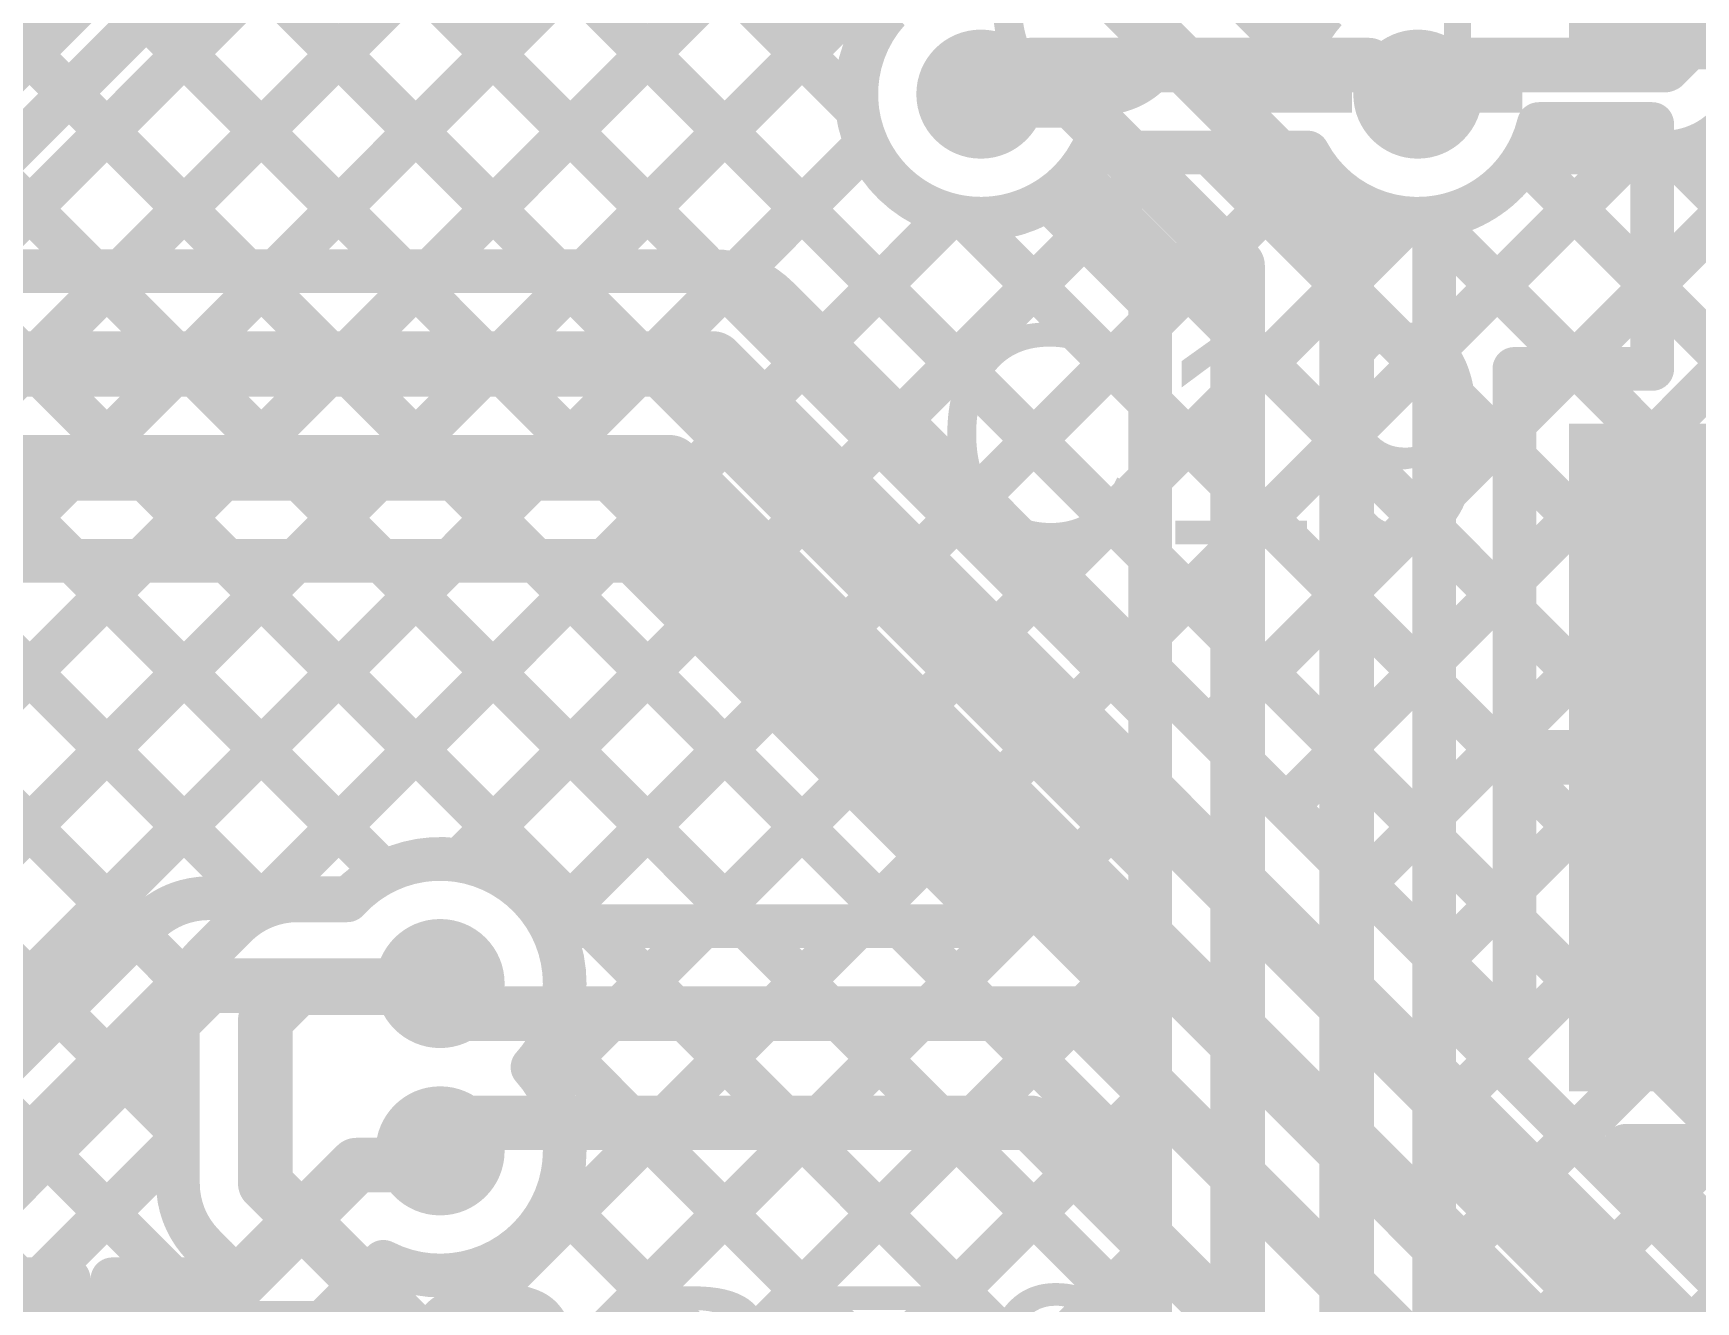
# Model space of a CAD drawing. Header units: millimetres. Extents: x -0.64 to 2.98, y -0.65 to 2.86.
# Drawn here: x 0.1625 to 0.4669, y 1.9344 to 2.1665 of the extents above; entities that cross this region are included whole.
import ezdxf

# ---------------------------------------------------------------- set-up
doc = ezdxf.new("R2010")
doc.units = ezdxf.units.MM
doc.header["$MEASUREMENT"] = 0
for name, color, linetype in [('BottomLayer', 5, 'Continuous'), ('BottomSolder', 6, 'Continuous'), ('Mechanical2', 216, 'Continuous'), ('TopLayer', 1, 'Continuous'), ('TopOverlay', 2, 'Continuous'), ('TopPaste', 8, 'Continuous'), ('TopSolder', 216, 'Continuous'), ('ViaHoleLayer', 16, 'Continuous')]:
    doc.layers.add(name, color=color, linetype=linetype)
doc.styles.add('Arial', font='', dxfattribs={"height": 0.2})
doc.styles.get('Arial').set_extended_font_data('Arial')

# ---------------------------------------------------------------- blocks, each defined once
blk = doc.blocks.new('SOLDER_BRIDGE_144')
at = {"layer": 'TopLayer'}
for points in [[(-0.045, -0.0175), (-0.045, 0.0175), (-0.015, 0.0175), (-0.015, -0.0175)], [(0.015, -0.0175), (0.015, 0.0175), (0.045, 0.0175), (0.045, -0.0175)]]:
    blk.add_hatch(color=1, dxfattribs=at).paths.add_polyline_path(points)
at = {"layer": 'TopPaste'}
for points in [[(-0.045, -0.0175), (-0.045, 0.0175), (-0.015, 0.0175), (-0.015, -0.0175)], [(0.015, -0.0175), (0.015, 0.0175), (0.045, 0.0175), (0.045, -0.0175)]]:
    blk.add_hatch(color=8, dxfattribs=at).paths.add_polyline_path(points)
at = {"layer": 'TopSolder'}
for points in [[(-0.049, -0.0215), (-0.049, 0.0215), (-0.011, 0.0215), (-0.011, -0.0215)], [(0.011, -0.0215), (0.011, 0.0215), (0.049, 0.0215), (0.049, -0.0215)]]:
    blk.add_hatch(color=216, dxfattribs=at).paths.add_polyline_path(points)
at = {"layer": 'TopOverlay', "const_width": 0.005}
for points in [[(-0.05, -0.022), (-0.05, 0.022)], [(-0.05, 0.022), (0.05, 0.022)], [(0.05, -0.022), (0.05, 0.022)], [(-0.05, -0.022), (0.05, -0.022)]]:
    blk.add_lwpolyline(points, dxfattribs=at)
at = {"layer": 'TopOverlay', "const_width": 0.0025}
for points in [[(-0.05125, 0.022, 1), (-0.04875, 0.022, 1)], [(-0.05125, 0.022, 1), (-0.04875, 0.022, 1)], [(0.04875, 0.022, 1), (0.05125, 0.022, 1)], [(0.04875, 0.022, 1), (0.05125, 0.022, 1)], [(-0.05125, -0.022, 1), (-0.04875, -0.022, 1)], [(-0.05125, -0.022, 1), (-0.04875, -0.022, 1)], [(0.04875, -0.022, 1), (0.05125, -0.022, 1)], [(0.04875, -0.022, 1), (0.05125, -0.022, 1)]]:
    blk.add_lwpolyline(points, format="xyb", close=True, dxfattribs=at)
blk = doc.blocks.new('CASE_D_265')
at = {"layer": 'TopLayer'}
blk.add_hatch(color=1, dxfattribs=at).paths.add_polyline_path([(0.07283, 0.05709), (0.16732, 0.05709), (0.16732, -0.05709), (0.07283, -0.05709)])
at = {"layer": 'TopPaste'}
blk.add_hatch(color=8, dxfattribs=at).paths.add_polyline_path([(0.07283, 0.05709), (0.16732, 0.05709), (0.16732, -0.05709), (0.07283, -0.05709)])
at = {"layer": 'TopSolder'}
blk.add_hatch(color=216, dxfattribs=at).paths.add_polyline_path([(0.06883, 0.06109), (0.17132, 0.06109), (0.17132, -0.06109), (0.06883, -0.06109)])
blk = doc.blocks.new('CASE_D_360')
at = {"layer": 'TopLayer'}
blk.add_hatch(color=1, dxfattribs=at).paths.add_polyline_path([(0.07283, 0.05709), (0.16732, 0.05709), (0.16732, -0.05709), (0.07283, -0.05709)])
at = {"layer": 'TopPaste'}
blk.add_hatch(color=8, dxfattribs=at).paths.add_polyline_path([(0.07283, 0.05709), (0.16732, 0.05709), (0.16732, -0.05709), (0.07283, -0.05709)])
at = {"layer": 'TopSolder'}
blk.add_hatch(color=216, dxfattribs=at).paths.add_polyline_path([(0.06883, 0.06109), (0.17132, 0.06109), (0.17132, -0.06109), (0.06883, -0.06109)])

msp = doc.modelspace()

# ---------------------------------------------------------------- hatches: boundary and pattern name
at = {"layer": 'BottomLayer'}
h = msp.add_hatch(color=5, dxfattribs=at)
edge = h.paths.add_edge_path()
edge.add_arc((0.336, 2.15538), 0.01181, 0, 360)
h = msp.add_hatch(color=5, dxfattribs=at)
edge = h.paths.add_edge_path()
edge.add_arc((0.416, 2.15538), 0.01181, 0, 360)
h = msp.add_hatch(color=5, dxfattribs=at)
edge = h.paths.add_edge_path()
edge.add_arc((0.237, 1.99262), 0.01181, 0, 360)
h = msp.add_hatch(color=5, dxfattribs=at)
edge = h.paths.add_edge_path()
edge.add_arc((0.237, 1.962), 0.01181, 0, 360)
at = {"layer": 'BottomSolder'}
h = msp.add_hatch(color=6, dxfattribs=at)
edge = h.paths.add_edge_path()
edge.add_arc((0.336, 2.15538), 0.00791, 0, 360)
h = msp.add_hatch(color=6, dxfattribs=at)
edge = h.paths.add_edge_path()
edge.add_arc((0.416, 2.15538), 0.00791, 0, 360)
h = msp.add_hatch(color=6, dxfattribs=at)
edge = h.paths.add_edge_path()
edge.add_arc((0.237, 1.99262), 0.00791, 0, 360)
h = msp.add_hatch(color=6, dxfattribs=at)
edge = h.paths.add_edge_path()
edge.add_arc((0.237, 1.962), 0.00791, 0, 360)
at = {"layer": 'TopLayer'}
h = msp.add_hatch(color=1, dxfattribs=at)
edge = h.paths.add_edge_path()
edge.add_arc((0.336, 2.15538), 0.01181, 0, 360)
h = msp.add_hatch(color=1, dxfattribs=at)
edge = h.paths.add_edge_path()
edge.add_arc((0.416, 2.15538), 0.01181, 0, 360)
h = msp.add_hatch(color=1, dxfattribs=at)
edge = h.paths.add_edge_path()
edge.add_arc((0.237, 1.99262), 0.01181, 0, 360)
h = msp.add_hatch(color=1, dxfattribs=at)
edge = h.paths.add_edge_path()
edge.add_arc((0.237, 1.962), 0.01181, 0, 360)
at = {"layer": 'TopSolder'}
h = msp.add_hatch(color=216, dxfattribs=at)
edge = h.paths.add_edge_path()
edge.add_arc((0.336, 2.15538), 0.00791, 0, 360)
h = msp.add_hatch(color=216, dxfattribs=at)
edge = h.paths.add_edge_path()
edge.add_arc((0.416, 2.15538), 0.00791, 0, 360)
h = msp.add_hatch(color=216, dxfattribs=at)
edge = h.paths.add_edge_path()
edge.add_arc((0.237, 1.99262), 0.00791, 0, 360)
h = msp.add_hatch(color=216, dxfattribs=at)
edge = h.paths.add_edge_path()
edge.add_arc((0.237, 1.962), 0.00791, 0, 360)
at = {"layer": 'ViaHoleLayer'}
h = msp.add_hatch(color=16, dxfattribs=at)
edge = h.paths.add_edge_path()
edge.add_arc((0.336, 2.15538), 0.00591, 0, 360)
h = msp.add_hatch(color=16, dxfattribs=at)
edge = h.paths.add_edge_path()
edge.add_arc((0.416, 2.15538), 0.00591, 0, 360)
h = msp.add_hatch(color=16, dxfattribs=at)
edge = h.paths.add_edge_path()
edge.add_arc((0.237, 1.99262), 0.00591, 0, 360)
h = msp.add_hatch(color=16, dxfattribs=at)
edge = h.paths.add_edge_path()
edge.add_arc((0.237, 1.962), 0.00591, 0, 360)

# ---------------------------------------------------------------- linework, layer by layer
at = {"layer": 'BottomLayer'}
for points, const_width in [([(0.419, 2.08045), (0.68455, 2.346)], 0.008), ([(0.419, 2.05216), (0.71284, 2.346)], 0.008), ([(-0.00692, 2.01274), (0.2155, 2.23517)], 0.025), ([(-0.0015, 1.97108), (0.26042, 2.233)], 0.008), ([(-0.0015, 1.94279), (0.28871, 2.233)], 0.008), ([(-0.0015, 1.91451), (0.31699, 2.233)], 0.008), ([(-0.0015, 1.88622), (0.34528, 2.233)], 0.008), ([(0.2379, 2.22805), (0.31336, 2.15259)], 0.008), ([(0.00969, 1.99613), (0.2321, 2.21853)], 0.008), ([(0.22562, 2.21205), (0.367, 2.07066)], 0.008), ([(0.21147, 2.19791), (0.367, 2.04238)], 0.008), ([(0.36464, 2.19199), (0.39428, 2.16235)], 0.008), ([(0.419, 2.02388), (0.583, 2.18788)], 0.008), ([(0.19733, 2.18376), (0.367, 2.0141)], 0.008), ([(0.35331, 2.18069), (0.403, 2.131)], 0.01), ([(0.46112, 2.16069), (0.47869, 2.17826)], 0.01), ([(0.02726, 1.8867), (0.31586, 2.1753)], 0.008), ([(0.18319, 2.16962), (0.367, 1.98581)], 0.008), ([(0.39102, 2.16561), (0.39774, 2.17233)], 0.008), ([(0.41969, 2.15538), (0.425, 2.16069)], 0.01), ([(0.425, 2.16069), (0.46112, 2.16069)], 0.01), ([(0.419, 1.9956), (0.583, 2.1596)], 0.008), ([(0.16905, 2.15548), (0.367, 1.95753)], 0.008), ([(0.336, 2.15538), (0.33715, 2.15423)], 0.01), ([(0.33715, 2.15423), (0.35277, 2.15423)], 0.01), ([(0.35277, 2.15423), (0.383, 2.124)], 0.01), ([(0.416, 2.15538), (0.41969, 2.15538)], 0.01), ([(0.0892, 1.92036), (0.3151, 2.14625)], 0.008), ([(0.419, 2.10873), (0.45496, 2.14469)], 0.008), ([(0.43552, 2.14357), (0.583, 1.99609)], 0.008), ([(0.43615, 2.14469), (0.46112, 2.14469)], 0.008), ([(0.46261, 2.14476), (0.583, 2.02437)], 0.008), ([(0.15491, 2.14134), (0.367, 1.92925)], 0.008), ([(0.34824, 2.13613), (0.367, 2.11737)], 0.008), ([(0.20536, 2.00823), (0.3304, 2.13327)], 0.008), ([(0.33321, 2.13274), (0.367, 2.09895)], 0.008), ([(0.403, 1.22928), (0.403, 2.131)], 0.01), ([(0.41898, 2.13182), (0.583, 1.9678)], 0.008), ([(0.419, 1.96731), (0.583, 2.13131)], 0.008), ([(0.419, 1.23591), (0.419, 2.131)], 0.008), ([(0.14077, 2.1272), (0.367, 1.90096)], 0.008), ([(0.24057, 2.01515), (0.35489, 2.12948)], 0.008), ([(0.383, 1.221), (0.383, 2.124)], 0.01), ([(0.367, 1.86708), (0.367, 2.11737)], 0.008), ([(0.12662, 2.11306), (0.2267, 2.01298)], 0.008), ([(0.2571, 2.0034), (0.367, 2.1133)], 0.008), ([(0.419, 2.10352), (0.58371, 1.93881)], 0.008), ([(0.419, 1.93903), (0.583, 2.10303)], 0.008), ([(0.11248, 2.09891), (0.20316, 2.00823)], 0.008), ([(0.09834, 2.08477), (0.18143, 2.00168)], 0.008), ([(0.25624, 1.97426), (0.367, 2.08502)], 0.008), ([(0.419, 2.07523), (0.638, 1.85623)], 0.008), ([(0.419, 1.91074), (0.583, 2.07474)], 0.008), ([(0.0842, 2.07063), (0.16729, 1.98754)], 0.008), ([(0.11366, 1.80339), (0.367, 2.05673)], 0.008), ([(0.419, 2.04695), (0.55625, 1.9097)], 0.008), ([(0.419, 1.88246), (0.583, 2.04646)], 0.008), ([(0.26062, 1.92206), (0.367, 2.02845)], 0.008), ([(0.419, 2.01866), (0.53629, 1.90138)], 0.008), ([(0.19461, 2.00823), (0.22037, 2.00823)], 0.008), ([(0.10159, 1.92184), (0.18328, 2.00353)], 0.008), ([(0.2783, 1.91147), (0.367, 2.00016)], 0.008), ([(0.10169, 1.89931), (0.19461, 1.99223)], 0.01), ([(0.19461, 1.99223), (0.236, 1.99223)], 0.01), ([(0.419, 1.99038), (0.53499, 1.87439)], 0.008), ([(0.25735, 1.98232), (0.367, 1.87268)], 0.008), ([(0.30412, 1.909), (0.367, 1.97188)], 0.008), ([(0.23439, 1.95939), (0.237, 1.962)], 0.01), ([(0.13629, 1.874), (0.22168, 1.95939)], 0.01), ([(0.22168, 1.95939), (0.23439, 1.95939)], 0.01), ([(0.419, 1.9621), (0.55633, 1.82477)], 0.008), ([(0.25809, 1.95331), (0.30239, 1.909)], 0.008), ([(0.14762, 1.8627), (0.22661, 1.94169)], 0.008), ([(0.3287, 1.90529), (0.367, 1.9436)], 0.008), ([(0.24309, 1.94002), (0.26108, 1.92203)], 0.008), ([(0.21987, 1.93495), (0.23951, 1.91531)], 0.008), ([(0.419, 1.93381), (0.53986, 1.81296)], 0.008)]:
    msp.add_lwpolyline(points, dxfattribs=dict(at, const_width=const_width))
for points, const_width in [([(0.18119, 2.16962, 1), (0.18519, 2.16962, 1)], 0.004), ([(0.38902, 2.16561, 1), (0.39302, 2.16561, 1)], 0.004), ([(0.39228, 2.16235, 1), (0.39628, 2.16235, 1)], 0.004), ([(0.39228, 2.16235, 1), (0.39628, 2.16235, 1)], 0.004), ([(0.4225, 2.16069, 1), (0.4275, 2.16069, 1)], 0.005), ([(0.4225, 2.16069, 1), (0.4275, 2.16069, 1)], 0.005), ([(0.45862, 2.16069, 1), (0.46362, 2.16069, 1)], 0.005), ([(0.45862, 2.16069, 1), (0.46362, 2.16069, 1)], 0.005), ([(0.16705, 2.15548, 1), (0.17105, 2.15548, 1)], 0.004), ([(0.3335, 2.15538, 1), (0.3385, 2.15538, 1)], 0.005), ([(0.33465, 2.15423, 1), (0.33965, 2.15423, 1)], 0.005), ([(0.33465, 2.15423, 1), (0.33965, 2.15423, 1)], 0.005), ([(0.35027, 2.15423, 1), (0.35527, 2.15423, 1)], 0.005), ([(0.35027, 2.15423, 1), (0.35527, 2.15423, 1)], 0.005), ([(0.4135, 2.15538, 1), (0.4185, 2.15538, 1)], 0.005), ([(0.41719, 2.15538, 1), (0.42219, 2.15538, 1)], 0.005), ([(0.41719, 2.15538, 1), (0.42219, 2.15538, 1)], 0.005), ([(0.31136, 2.15259, 1), (0.31536, 2.15259, 1)], 0.004), ([(0.3131, 2.14625, 1), (0.3171, 2.14625, 1)], 0.004), ([(0.43352, 2.14357, 1), (0.43752, 2.14357, 1)], 0.004), ([(0.43415, 2.14469, 1), (0.43815, 2.14469, 1)], 0.004), ([(0.43415, 2.14469, 1), (0.43815, 2.14469, 1)], 0.004), ([(0.45296, 2.14469, 1), (0.45696, 2.14469, 1)], 0.004), ([(0.45912, 2.14469, 1), (0.46312, 2.14469, 1)], 0.004), ([(0.45912, 2.14469, 1), (0.46312, 2.14469, 1)], 0.004), ([(0.45912, 2.14469, 1), (0.46312, 2.14469, 1)], 0.004), ([(0.46061, 2.14476, 1), (0.46461, 2.14476, 1)], 0.004), ([(0.34624, 2.13613, 1), (0.35024, 2.13613, 1)], 0.004), ([(0.34624, 2.13613, 1), (0.35024, 2.13613, 1)], 0.004), ([(0.3284, 2.13327, 1), (0.3324, 2.13327, 1)], 0.004), ([(0.33121, 2.13274, 1), (0.33521, 2.13274, 1)], 0.004), ([(0.4005, 2.131, 1), (0.4055, 2.131, 1)], 0.005), ([(0.4005, 2.131, 1), (0.4055, 2.131, 1)], 0.005), ([(0.4169, 2.13275, 1), (0.4209, 2.13275, 1)], 0.004), ([(0.41698, 2.13182, 1), (0.42098, 2.13182, 1)], 0.004), ([(0.417, 2.131, 1), (0.421, 2.131, 1)], 0.004), ([(0.35289, 2.12948, 1), (0.35689, 2.12948, 1)], 0.004), ([(0.3805, 2.124, 1), (0.3855, 2.124, 1)], 0.005), ([(0.3805, 2.124, 1), (0.3855, 2.124, 1)], 0.005), ([(0.365, 2.11737, 1), (0.369, 2.11737, 1)], 0.004), ([(0.365, 2.11737, 1), (0.369, 2.11737, 1)], 0.004), ([(0.365, 2.1133, 1), (0.369, 2.1133, 1)], 0.004), ([(0.417, 2.10873, 1), (0.421, 2.10873, 1)], 0.004), ([(0.417, 2.10352, 1), (0.421, 2.10352, 1)], 0.004), ([(0.365, 2.09895, 1), (0.369, 2.09895, 1)], 0.004), ([(0.365, 2.08502, 1), (0.369, 2.08502, 1)], 0.004), ([(0.417, 2.08045, 1), (0.421, 2.08045, 1)], 0.004), ([(0.417, 2.07523, 1), (0.421, 2.07523, 1)], 0.004), ([(0.365, 2.07066, 1), (0.369, 2.07066, 1)], 0.004), ([(0.365, 2.05673, 1), (0.369, 2.05673, 1)], 0.004), ([(0.417, 2.05216, 1), (0.421, 2.05216, 1)], 0.004), ([(0.417, 2.04695, 1), (0.421, 2.04695, 1)], 0.004), ([(0.365, 2.04238, 1), (0.369, 2.04238, 1)], 0.004), ([(0.365, 2.02845, 1), (0.369, 2.02845, 1)], 0.004), ([(0.417, 2.02388, 1), (0.421, 2.02388, 1)], 0.004), ([(0.417, 2.01866, 1), (0.421, 2.01866, 1)], 0.004), ([(0.23857, 2.01515, 1), (0.24257, 2.01515, 1)], 0.004), ([(0.365, 2.0141, 1), (0.369, 2.0141, 1)], 0.004), ([(0.2247, 2.01298, 1), (0.2287, 2.01298, 1)], 0.004), ([(0.19261, 2.00823, 1), (0.19661, 2.00823, 1)], 0.004), ([(0.19261, 2.00823, 1), (0.19661, 2.00823, 1)], 0.004), ([(0.19261, 2.00823, 1), (0.19661, 2.00823, 1)], 0.004), ([(0.20116, 2.00823, 1), (0.20516, 2.00823, 1)], 0.004), ([(0.20336, 2.00823, 1), (0.20736, 2.00823, 1)], 0.004), ([(0.21837, 2.00823, 1), (0.22237, 2.00823, 1)], 0.004), ([(0.21837, 2.00823, 1), (0.22237, 2.00823, 1)], 0.004), ([(0.18128, 2.00353, 1), (0.18528, 2.00353, 1)], 0.004), ([(0.18128, 2.00353, 1), (0.18528, 2.00353, 1)], 0.004), ([(0.1813, 2.00355, 1), (0.1853, 2.00355, 1)], 0.004), ([(0.2551, 2.0034, 1), (0.2591, 2.0034, 1)], 0.004), ([(0.17943, 2.00168, 1), (0.18343, 2.00168, 1)], 0.004), ([(0.365, 2.00016, 1), (0.369, 2.00016, 1)], 0.004), ([(0.19211, 1.99223, 1), (0.19711, 1.99223, 1)], 0.005), ([(0.19211, 1.99223, 1), (0.19711, 1.99223, 1)], 0.005), ([(0.2335, 1.99223, 1), (0.2385, 1.99223, 1)], 0.005), ([(0.417, 1.9956, 1), (0.421, 1.9956, 1)], 0.004), ([(0.25781, 1.99262, 1), (0.26181, 1.99262, 1)], 0.004), ([(0.25781, 1.99262, 1), (0.26181, 1.99262, 1)], 0.004), ([(0.417, 1.99038, 1), (0.421, 1.99038, 1)], 0.004), ([(0.16529, 1.98754, 1), (0.16929, 1.98754, 1)], 0.004), ([(0.365, 1.98581, 1), (0.369, 1.98581, 1)], 0.004), ([(0.25535, 1.98232, 1), (0.25935, 1.98232, 1)], 0.004), ([(0.25191, 1.97731, 1), (0.25591, 1.97731, 1)], 0.004), ([(0.25191, 1.97731, 1), (0.25591, 1.97731, 1)], 0.004), ([(0.25424, 1.97426, 1), (0.25824, 1.97426, 1)], 0.004), ([(0.365, 1.97188, 1), (0.369, 1.97188, 1)], 0.004), ([(0.417, 1.96731, 1), (0.421, 1.96731, 1)], 0.004), ([(0.2345, 1.962, 1), (0.2395, 1.962, 1)], 0.005), ([(0.21918, 1.95939, 1), (0.22418, 1.95939, 1)], 0.005), ([(0.21918, 1.95939, 1), (0.22418, 1.95939, 1)], 0.005), ([(0.23189, 1.95939, 1), (0.23689, 1.95939, 1)], 0.005), ([(0.23189, 1.95939, 1), (0.23689, 1.95939, 1)], 0.005), ([(0.25781, 1.962, 1), (0.26181, 1.962, 1)], 0.004), ([(0.25781, 1.962, 1), (0.26181, 1.962, 1)], 0.004), ([(0.417, 1.9621, 1), (0.421, 1.9621, 1)], 0.004), ([(0.365, 1.95753, 1), (0.369, 1.95753, 1)], 0.004), ([(0.25609, 1.95331, 1), (0.26009, 1.95331, 1)], 0.004), ([(0.22461, 1.94169, 1), (0.22861, 1.94169, 1)], 0.004), ([(0.22461, 1.94169, 1), (0.22861, 1.94169, 1)], 0.004), ([(0.365, 1.9436, 1), (0.369, 1.9436, 1)], 0.004), ([(0.24109, 1.94002, 1), (0.24509, 1.94002, 1)], 0.004), ([(0.417, 1.93903, 1), (0.421, 1.93903, 1)], 0.004), ([(0.21787, 1.93495, 1), (0.22187, 1.93495, 1)], 0.004), ([(0.417, 1.93381, 1), (0.421, 1.93381, 1)], 0.004)]:
    msp.add_lwpolyline(points, format="xyb", close=True, dxfattribs=dict(at, const_width=const_width))
at = {"layer": 'BottomLayer', "const_width": 0.008}
for points in [[(0.34824, 2.13613, -0.874035), (0.31909, 2.17069)], [(0.39428, 2.16235, -0.106738), (0.39909, 2.17069)], [(0.47244, 2.14939, -0.199231), (0.46112, 2.14469)], [(0.47243, 2.14938, -0.198912), (0.46112, 2.14469)], [(0.43615, 2.14469, -0.243514), (0.4189, 2.13275)], [(0.22037, 2.00823, -0.67965), (0.25981, 1.99262)], [(0.18328, 2.00353, -0.199231), (0.19461, 2.00823)], [(0.1833, 2.00355, -0.198912), (0.19461, 2.00823)], [(0.25981, 1.99262, -0.186064), (0.25391, 1.97731)], [(0.25391, 1.97731, -0.186064), (0.25981, 1.962)], [(0.25981, 1.962, -0.560585), (0.22661, 1.94169)]]:
    msp.add_lwpolyline(points, format="xyb", dxfattribs=at)
at = {"layer": 'Mechanical2', "const_width": 0.01}
msp.add_lwpolyline([(1.75783, 2.80917, -6.230382), (0.64896, 2.81029)], format="xyb", dxfattribs=at)
at = {"layer": 'TopLayer'}
for points, const_width in [([(0.1086, 2.35735), (0.31336, 2.15259)], 0.008), ([(0.06217, 2.34722), (0.28638, 2.123)], 0.008), ([(0.09297, 2.34469), (0.43368, 2.00399)], 0.008), ([(0.15042, 2.123), (0.34914, 2.32172)], 0.008), ([(0.17871, 2.123), (0.36166, 2.30595)], 0.008), ([(0.20699, 2.123), (0.38753, 2.30353)], 0.008), ([(0.23528, 2.123), (0.41086, 2.29859)], 0.008), ([(0.11316, 2.26793), (0.2581, 2.123)], 0.008), ([(0.12214, 2.123), (0.24919, 2.25005)], 0.008), ([(0.11476, 2.23806), (0.22981, 2.123)], 0.008), ([(0.11024, 2.21429), (0.20153, 2.123)], 0.008), ([(0.10196, 2.19429), (0.17325, 2.123)], 0.008), ([(0.26356, 2.123), (0.31586, 2.1753)], 0.008), ([(0.345, 2.16069), (0.407, 2.16069)], 0.01), ([(0.36359, 2.05332), (0.45892, 2.14865)], 0.008), ([(0.43815, 2.14991), (0.45892, 2.14991)], 0.008), ([(0.45892, 2.10509), (0.45892, 2.14991)], 0.008), ([(0.29127, 2.12242), (0.3151, 2.14625)], 0.008), ([(0.32116, 2.09575), (0.3701, 2.14469)], 0.008), ([(0.33531, 2.08161), (0.39678, 2.14309)], 0.008), ([(0.35615, 2.14469), (0.39585, 2.14469)], 0.008), ([(0.37783, 2.14469), (0.43368, 2.08884)], 0.008), ([(0.43552, 2.14357), (0.45892, 2.12017)], 0.008), ([(0.35349, 2.14074), (0.43368, 2.06056)], 0.008), ([(0.30702, 2.10989), (0.3304, 2.13327)], 0.008), ([(0.33321, 2.13274), (0.43368, 2.03227)], 0.008), ([(0.34945, 2.06746), (0.41459, 2.13261)], 0.008), ([(0.41813, 2.13267), (0.44572, 2.10509)], 0.008), ([(-0.13893, 2.123), (0.28687, 2.123)], 0.008), ([(0.29891, 2.118), (0.43368, 1.98323)], 0.008), ([(0.44364, 2.10509), (0.45892, 2.12037)], 0.008), ([(-0.156, 2.106), (0.28687, 2.106)], 0.012), ([(0.28687, 2.106), (0.50587, 1.887)], 0.012), ([(0.43368, 2.10509), (0.45892, 2.10509)], 0.008), ([(0.43368, 1.98323), (0.43368, 2.10509)], 0.008), ([(0.37773, 2.03918), (0.43368, 2.09513)], 0.008), ([(-0.14, 2.087), (0.279, 2.087)], 0.012), ([(0.279, 2.087), (0.519, 1.847)], 0.012), ([(-0.06938, 2.07), (0.27196, 2.07)], 0.008), ([(0.02726, 1.8867), (0.21056, 2.07)], 0.008), ([(0.02826, 2.07), (0.15976, 1.9385)], 0.008), ([(0.02907, 1.91679), (0.18228, 2.07)], 0.008), ([(0.05654, 2.07), (0.18804, 1.9385)], 0.008), ([(0.08483, 2.07), (0.189, 1.96583)], 0.008), ([(0.0892, 1.92036), (0.23885, 2.07)], 0.008), ([(0.11311, 2.07), (0.19045, 1.99266)], 0.008), ([(0.14139, 2.07), (0.20476, 2.00664)], 0.008), ([(0.16968, 2.07), (0.2267, 2.01298)], 0.008), ([(0.19796, 2.07), (0.26483, 2.00313)], 0.008), ([(0.2028, 2.00567), (0.26713, 2.07)], 0.008), ([(0.22625, 2.07), (0.29312, 2.00313)], 0.008), ([(0.25453, 2.07), (0.3214, 2.00313)], 0.008), ([(0.27196, 2.07), (0.33883, 2.00313)], 0.008), ([(0.39187, 2.02504), (0.43368, 2.06684)], 0.008), ([(0.24057, 2.01515), (0.28369, 2.05827)], 0.008), ([(0.2571, 2.0034), (0.29783, 2.04413)], 0.008), ([(0.40602, 2.0109), (0.43368, 2.03856)], 0.008), ([(0.43768, 2.034), (0.49492, 2.034)], 0.01), ([(0.28511, 2.00313), (0.31197, 2.02999)], 0.008), ([(0.3134, 2.00313), (0.32611, 2.01585)], 0.008), ([(0.42016, 1.99675), (0.43368, 2.01027)], 0.008), ([(0.21086, 2.00785), (0.22001, 2.00785)], 0.008), ([(0.1937, 1.99732), (0.19953, 2.00315)], 0.008), ([(0.25725, 2.00313), (0.33883, 2.00313)], 0.008), ([(0.13563, 1.9385), (0.19118, 1.99405)], 0.008), ([(0.205, 1.98599), (0.21086, 1.99185)], 0.01), ([(0.21086, 1.99185), (0.23623, 1.99185)], 0.01), ([(0.23623, 1.99185), (0.237, 1.99262)], 0.01), ([(0.205, 1.956), (0.205, 1.98599)], 0.01), ([(0.237, 1.98713), (0.35342, 1.98713)], 0.01), ([(0.35342, 1.98713), (0.498, 1.84254)], 0.01), ([(0.189, 1.956), (0.189, 1.98599)], 0.008), ([(0.242, 1.967), (0.24213, 1.96713)], 0.01), ([(0.24213, 1.96713), (0.34513, 1.96713)], 0.01), ([(0.34513, 1.96713), (0.478, 1.83426)], 0.01), ([(0.16391, 1.9385), (0.189, 1.96359)], 0.008), ([(0.454, 1.96291), (0.55617, 1.96291)], 0.008), ([(0.454, 1.96291), (0.51291, 1.904)], 0.008), ([(0.46258, 1.95433), (0.47117, 1.96291)], 0.008), ([(0.205, 1.956), (0.233, 1.928)], 0.01), ([(0.1937, 1.94467), (0.19987, 1.9385)], 0.008), ([(0.1922, 1.9385), (0.19604, 1.94234)], 0.008), ([(0.117, 1.9385), (0.169, 1.9385)], 0.008), ([(0.169, 1.8865), (0.169, 1.9385)], 0.008), ([(0.177, 1.9385), (0.19987, 1.9385)], 0.008), ([(0.177, 1.8865), (0.177, 1.9385)], 0.008)]:
    msp.add_lwpolyline(points, dxfattribs=dict(at, const_width=const_width))
at = {"layer": 'TopLayer', "const_width": 0.008}
for points in [[(0.35615, 2.14469, -1.132461), (0.31909, 2.17069)], [(0.43815, 2.14991, -0.688543), (0.39585, 2.14469)], [(0.28687, 2.123, -0.199327), (0.29891, 2.118)], [(0.28687, 2.123, -0.198912), (0.29889, 2.11802)], [(0.22001, 2.00785, -0.524462), (0.25725, 2.00313)], [(0.19953, 2.00315, -0.199231), (0.21086, 2.00785)], [(0.19954, 2.00316, -0.198912), (0.21086, 2.00785)], [(0.189, 1.98599, -0.199231), (0.1937, 1.99732)], [(0.189, 1.98599, -0.198912), (0.19369, 1.9973)], [(0.19369, 1.94469, -0.198912), (0.189, 1.956)], [(0.1937, 1.94467, -0.199231), (0.189, 1.956)]]:
    msp.add_lwpolyline(points, format="xyb", dxfattribs=at)
at = {"layer": 'TopLayer'}
for points, const_width in [([(0.3425, 2.16069, 1), (0.3475, 2.16069, 1)], 0.005), ([(0.4045, 2.16069, 1), (0.4095, 2.16069, 1)], 0.005), ([(0.31136, 2.15259, 1), (0.31536, 2.15259, 1)], 0.004), ([(0.43615, 2.14991, 1), (0.44015, 2.14991, 1)], 0.004), ([(0.43615, 2.14991, 1), (0.44015, 2.14991, 1)], 0.004), ([(0.45692, 2.14991, 1), (0.46092, 2.14991, 1)], 0.004), ([(0.45692, 2.14991, 1), (0.46092, 2.14991, 1)], 0.004), ([(0.45692, 2.14865, 1), (0.46092, 2.14865, 1)], 0.004), ([(0.3131, 2.14625, 1), (0.3171, 2.14625, 1)], 0.004), ([(0.35415, 2.14469, 1), (0.35815, 2.14469, 1)], 0.004), ([(0.35415, 2.14469, 1), (0.35815, 2.14469, 1)], 0.004), ([(0.3681, 2.14469, 1), (0.3721, 2.14469, 1)], 0.004), ([(0.37583, 2.14469, 1), (0.37983, 2.14469, 1)], 0.004), ([(0.39385, 2.14469, 1), (0.39785, 2.14469, 1)], 0.004), ([(0.39385, 2.14469, 1), (0.39785, 2.14469, 1)], 0.004), ([(0.39478, 2.14309, 1), (0.39878, 2.14309, 1)], 0.004), ([(0.43352, 2.14357, 1), (0.43752, 2.14357, 1)], 0.004), ([(0.35149, 2.14074, 1), (0.35549, 2.14074, 1)], 0.004), ([(0.3284, 2.13327, 1), (0.3324, 2.13327, 1)], 0.004), ([(0.33121, 2.13274, 1), (0.33521, 2.13274, 1)], 0.004), ([(0.41259, 2.13261, 1), (0.41659, 2.13261, 1)], 0.004), ([(0.41613, 2.13267, 1), (0.42013, 2.13267, 1)], 0.004), ([(0.17125, 2.123, 1), (0.17525, 2.123, 1)], 0.004), ([(0.17671, 2.123, 1), (0.18071, 2.123, 1)], 0.004), ([(0.19953, 2.123, 1), (0.20353, 2.123, 1)], 0.004), ([(0.20499, 2.123, 1), (0.20899, 2.123, 1)], 0.004), ([(0.22781, 2.123, 1), (0.23181, 2.123, 1)], 0.004), ([(0.23328, 2.123, 1), (0.23728, 2.123, 1)], 0.004), ([(0.2561, 2.123, 1), (0.2601, 2.123, 1)], 0.004), ([(0.26156, 2.123, 1), (0.26556, 2.123, 1)], 0.004), ([(0.28438, 2.123, 1), (0.28838, 2.123, 1)], 0.004), ([(0.28487, 2.123, 1), (0.28887, 2.123, 1)], 0.004), ([(0.28487, 2.123, 1), (0.28887, 2.123, 1)], 0.004), ([(0.28487, 2.123, 1), (0.28887, 2.123, 1)], 0.004), ([(0.28927, 2.12242, 1), (0.29327, 2.12242, 1)], 0.004), ([(0.29689, 2.11802, 1), (0.30089, 2.11802, 1)], 0.004), ([(0.29691, 2.118, 1), (0.30091, 2.118, 1)], 0.004), ([(0.29691, 2.118, 1), (0.30091, 2.118, 1)], 0.004), ([(0.45692, 2.12037, 1), (0.46092, 2.12037, 1)], 0.004), ([(0.45692, 2.12017, 1), (0.46092, 2.12017, 1)], 0.004), ([(0.30502, 2.10989, 1), (0.30902, 2.10989, 1)], 0.004), ([(0.28387, 2.106, 1), (0.28987, 2.106, 1)], 0.006), ([(0.28387, 2.106, 1), (0.28987, 2.106, 1)], 0.006), ([(0.43168, 2.10509, 1), (0.43568, 2.10509, 1)], 0.004), ([(0.43168, 2.10509, 1), (0.43568, 2.10509, 1)], 0.004), ([(0.44164, 2.10509, 1), (0.44564, 2.10509, 1)], 0.004), ([(0.44372, 2.10509, 1), (0.44772, 2.10509, 1)], 0.004), ([(0.45692, 2.10509, 1), (0.46092, 2.10509, 1)], 0.004), ([(0.45692, 2.10509, 1), (0.46092, 2.10509, 1)], 0.004), ([(0.31916, 2.09575, 1), (0.32316, 2.09575, 1)], 0.004), ([(0.43168, 2.09513, 1), (0.43568, 2.09513, 1)], 0.004), ([(0.276, 2.087, 1), (0.282, 2.087, 1)], 0.006), ([(0.276, 2.087, 1), (0.282, 2.087, 1)], 0.006), ([(0.43168, 2.08884, 1), (0.43568, 2.08884, 1)], 0.004), ([(0.33331, 2.08161, 1), (0.33731, 2.08161, 1)], 0.004), ([(0.16768, 2.07, 1), (0.17168, 2.07, 1)], 0.004), ([(0.18028, 2.07, 1), (0.18428, 2.07, 1)], 0.004), ([(0.19596, 2.07, 1), (0.19996, 2.07, 1)], 0.004), ([(0.20856, 2.07, 1), (0.21256, 2.07, 1)], 0.004), ([(0.22425, 2.07, 1), (0.22825, 2.07, 1)], 0.004), ([(0.23685, 2.07, 1), (0.24085, 2.07, 1)], 0.004), ([(0.25253, 2.07, 1), (0.25653, 2.07, 1)], 0.004), ([(0.26513, 2.07, 1), (0.26913, 2.07, 1)], 0.004), ([(0.26996, 2.07, 1), (0.27396, 2.07, 1)], 0.004), ([(0.26996, 2.07, 1), (0.27396, 2.07, 1)], 0.004), ([(0.34745, 2.06746, 1), (0.35145, 2.06746, 1)], 0.004), ([(0.43168, 2.06684, 1), (0.43568, 2.06684, 1)], 0.004), ([(0.43168, 2.06056, 1), (0.43568, 2.06056, 1)], 0.004), ([(0.28169, 2.05827, 1), (0.28569, 2.05827, 1)], 0.004), ([(0.36159, 2.05332, 1), (0.36559, 2.05332, 1)], 0.004), ([(0.29583, 2.04413, 1), (0.29983, 2.04413, 1)], 0.004), ([(0.37573, 2.03918, 1), (0.37973, 2.03918, 1)], 0.004), ([(0.43168, 2.03856, 1), (0.43568, 2.03856, 1)], 0.004), ([(0.43518, 2.034, 1), (0.44018, 2.034, 1)], 0.005), ([(0.30997, 2.02999, 1), (0.31397, 2.02999, 1)], 0.004), ([(0.43168, 2.03227, 1), (0.43568, 2.03227, 1)], 0.004), ([(0.38987, 2.02504, 1), (0.39387, 2.02504, 1)], 0.004), ([(0.23857, 2.01515, 1), (0.24257, 2.01515, 1)], 0.004), ([(0.32411, 2.01585, 1), (0.32811, 2.01585, 1)], 0.004), ([(0.2247, 2.01298, 1), (0.2287, 2.01298, 1)], 0.004), ([(0.40402, 2.0109, 1), (0.40802, 2.0109, 1)], 0.004), ([(0.43168, 2.01027, 1), (0.43568, 2.01027, 1)], 0.004), ([(0.2008, 2.00567, 1), (0.2048, 2.00567, 1)], 0.004), ([(0.20276, 2.00664, 1), (0.20676, 2.00664, 1)], 0.004), ([(0.20886, 2.00785, 1), (0.21286, 2.00785, 1)], 0.004), ([(0.20886, 2.00785, 1), (0.21286, 2.00785, 1)], 0.004), ([(0.20886, 2.00785, 1), (0.21286, 2.00785, 1)], 0.004), ([(0.21801, 2.00785, 1), (0.22201, 2.00785, 1)], 0.004), ([(0.21801, 2.00785, 1), (0.22201, 2.00785, 1)], 0.004), ([(0.19753, 2.00315, 1), (0.20153, 2.00315, 1)], 0.004), ([(0.19753, 2.00315, 1), (0.20153, 2.00315, 1)], 0.004), ([(0.19754, 2.00316, 1), (0.20154, 2.00316, 1)], 0.004), ([(0.2551, 2.0034, 1), (0.2591, 2.0034, 1)], 0.004), ([(0.25525, 2.00313, 1), (0.25925, 2.00313, 1)], 0.004), ([(0.25525, 2.00313, 1), (0.25925, 2.00313, 1)], 0.004), ([(0.26283, 2.00313, 1), (0.26683, 2.00313, 1)], 0.004), ([(0.28311, 2.00313, 1), (0.28711, 2.00313, 1)], 0.004), ([(0.29112, 2.00313, 1), (0.29512, 2.00313, 1)], 0.004), ([(0.3114, 2.00313, 1), (0.3154, 2.00313, 1)], 0.004), ([(0.3194, 2.00313, 1), (0.3234, 2.00313, 1)], 0.004), ([(0.33683, 2.00313, 1), (0.34083, 2.00313, 1)], 0.004), ([(0.33683, 2.00313, 1), (0.34083, 2.00313, 1)], 0.004), ([(0.43168, 2.00399, 1), (0.43568, 2.00399, 1)], 0.004), ([(0.19169, 1.9973, 1), (0.19569, 1.9973, 1)], 0.004), ([(0.1917, 1.99732, 1), (0.1957, 1.99732, 1)], 0.004), ([(0.1917, 1.99732, 1), (0.1957, 1.99732, 1)], 0.004), ([(0.41816, 1.99675, 1), (0.42216, 1.99675, 1)], 0.004), ([(0.18918, 1.99405, 1), (0.19318, 1.99405, 1)], 0.004), ([(0.20836, 1.99185, 1), (0.21336, 1.99185, 1)], 0.005), ([(0.20836, 1.99185, 1), (0.21336, 1.99185, 1)], 0.005), ([(0.23373, 1.99185, 1), (0.23873, 1.99185, 1)], 0.005), ([(0.23373, 1.99185, 1), (0.23873, 1.99185, 1)], 0.005), ([(0.2345, 1.99262, 1), (0.2395, 1.99262, 1)], 0.005), ([(0.18845, 1.99266, 1), (0.19245, 1.99266, 1)], 0.004), ([(0.2025, 1.98599, 1), (0.2075, 1.98599, 1)], 0.005), ([(0.2025, 1.98599, 1), (0.2075, 1.98599, 1)], 0.005), ([(0.2345, 1.98713, 1), (0.2395, 1.98713, 1)], 0.005), ([(0.35092, 1.98713, 1), (0.35592, 1.98713, 1)], 0.005), ([(0.35092, 1.98713, 1), (0.35592, 1.98713, 1)], 0.005), ([(0.187, 1.98599, 1), (0.191, 1.98599, 1)], 0.004), ([(0.187, 1.98599, 1), (0.191, 1.98599, 1)], 0.004), ([(0.187, 1.98599, 1), (0.191, 1.98599, 1)], 0.004), ([(0.43168, 1.98323, 1), (0.43568, 1.98323, 1)], 0.004), ([(0.43168, 1.98323, 1), (0.43568, 1.98323, 1)], 0.004), ([(0.187, 1.96583, 1), (0.191, 1.96583, 1)], 0.004), ([(0.2395, 1.967, 1), (0.2445, 1.967, 1)], 0.005), ([(0.23963, 1.96713, 1), (0.24463, 1.96713, 1)], 0.005), ([(0.23963, 1.96713, 1), (0.24463, 1.96713, 1)], 0.005), ([(0.34263, 1.96713, 1), (0.34763, 1.96713, 1)], 0.005), ([(0.34263, 1.96713, 1), (0.34763, 1.96713, 1)], 0.005), ([(0.187, 1.96359, 1), (0.191, 1.96359, 1)], 0.004), ([(0.452, 1.96291, 1), (0.456, 1.96291, 1)], 0.004), ([(0.452, 1.96291, 1), (0.456, 1.96291, 1)], 0.004), ([(0.2025, 1.956, 1), (0.2075, 1.956, 1)], 0.005), ([(0.2025, 1.956, 1), (0.2075, 1.956, 1)], 0.005), ([(0.187, 1.956, 1), (0.191, 1.956, 1)], 0.004), ([(0.187, 1.956, 1), (0.191, 1.956, 1)], 0.004), ([(0.187, 1.956, 1), (0.191, 1.956, 1)], 0.004), ([(0.46058, 1.95433, 1), (0.46458, 1.95433, 1)], 0.004), ([(0.19169, 1.94469, 1), (0.19569, 1.94469, 1)], 0.004), ([(0.1917, 1.94467, 1), (0.1957, 1.94467, 1)], 0.004), ([(0.1917, 1.94467, 1), (0.1957, 1.94467, 1)], 0.004), ([(0.19404, 1.94234, 1), (0.19804, 1.94234, 1)], 0.004), ([(0.15776, 1.9385, 1), (0.16176, 1.9385, 1)], 0.004), ([(0.16191, 1.9385, 1), (0.16591, 1.9385, 1)], 0.004), ([(0.167, 1.9385, 1), (0.171, 1.9385, 1)], 0.004), ([(0.167, 1.9385, 1), (0.171, 1.9385, 1)], 0.004), ([(0.175, 1.9385, 1), (0.179, 1.9385, 1)], 0.004), ([(0.175, 1.9385, 1), (0.179, 1.9385, 1)], 0.004), ([(0.18604, 1.9385, 1), (0.19004, 1.9385, 1)], 0.004), ([(0.1902, 1.9385, 1), (0.1942, 1.9385, 1)], 0.004), ([(0.19787, 1.9385, 1), (0.20187, 1.9385, 1)], 0.004), ([(0.19787, 1.9385, 1), (0.20187, 1.9385, 1)], 0.004)]:
    msp.add_lwpolyline(points, format="xyb", close=True, dxfattribs=dict(at, const_width=const_width))

# ---------------------------------------------------------------- block references
at = {"rotation": 180}
for name, p in [('CASE_D_265', (0.615, 2.221)), ('CASE_D_360', (0.615, 2.034))]:
    msp.add_blockref(name, p, dxfattribs=at)
msp.add_blockref('SOLDER_BRIDGE_144', (0.173, 1.91))

# ---------------------------------------------------------------- texts
at = {"layer": 'TopOverlay', "style": 'Arial'}
for s, p in [('C21', (0.33535, 2.15201)), ('C19', (0.32702, 2.07301)), ('SB56', (0.22753, 1.89721))]:
    msp.add_text(s, height=0.04, dxfattribs=at).set_placement(p)

doc.saveas('drawing.dxf')
